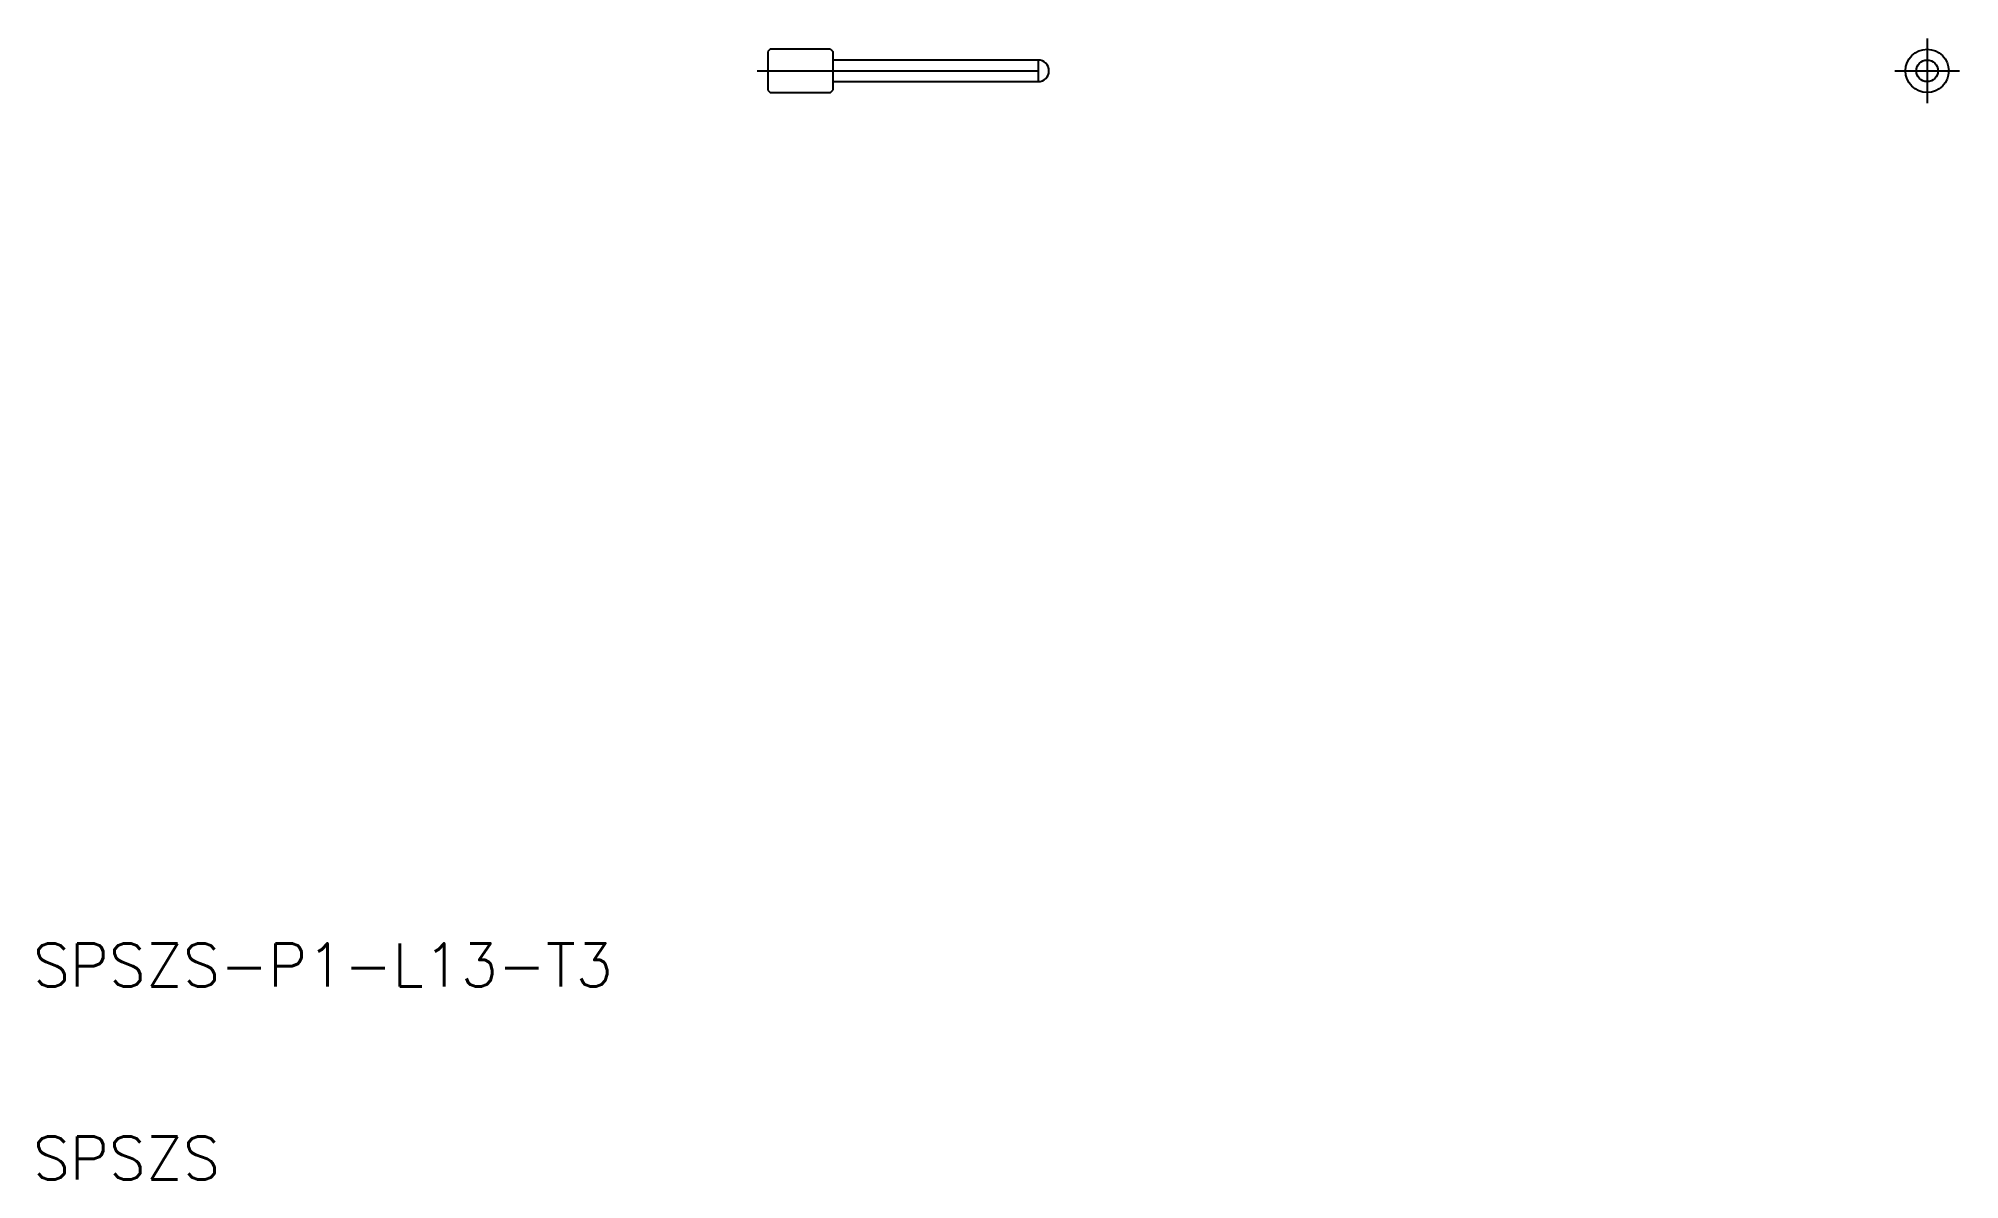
# Model space of a CAD drawing. Extents: x 132.9 to 221.8, y 144 to 196.8.
import ezdxf

# ---------------------------------------------------------------- set-up
doc = ezdxf.new("R2010")
doc.units = 0
doc.linetypes.add('CENTER', pattern=[17.5, 13, -1.5, 1.5, -1.5])
doc.layers.get('0').update_dxf_attribs({"linetype": 'CONTINUOUS'})
doc.layers.add('CENTER', color=1, linetype='CENTER')
doc.styles.get("Standard").update_dxf_attribs({"font": 'txt.shx', "bigfont": '@extfont2.shx'})

msp = doc.modelspace()

# ---------------------------------------------------------------- linework, layer by layer
at = {"color": 7, "linetype": 'CONTINUOUS'}
for p, q in [((166.791, 196.288), (166.691, 196.188)), ((166.691, 196.188), (166.691, 194.388)), ((166.691, 195.788), (166.691, 194.788)), ((169.591, 196.288), (166.791, 196.288)), ((169.591, 196.288), (169.691, 196.188)), ((169.691, 196.288), (169.691, 196.288)), ((169.691, 196.188), (169.691, 194.388)), ((179.191, 195.788), (169.691, 195.788)), ((179.191, 195.788), (179.191, 194.788)), ((169.691, 194.788), (179.191, 194.788)), ((166.691, 194.388), (166.791, 194.288)), ((166.791, 194.288), (169.591, 194.288)), ((169.591, 194.288), (169.691, 194.388))]:
    msp.add_line(p, q, dxfattribs=at)
for radius in [1, 0.5]:
    msp.add_circle((220.323, 195.288), radius, dxfattribs=at)
msp.add_arc((179.191, 195.288), 0.5, 270, 90, dxfattribs=at)
at = {"layer": 'CENTER', "color": 1, "linetype": 'CENTER'}
for p, q in [((220.323, 196.788), (220.323, 193.788)), ((166.191, 195.288), (180.191, 195.288)), ((218.823, 195.288), (221.823, 195.288))]:
    msp.add_line(p, q, dxfattribs=at)

# ---------------------------------------------------------------- texts
at = {"color": 7, "linetype": 'CONTINUOUS'}
for s, p in [('SPSZS-P1-L13-T3', (132.679, 152.923)), ('SPSZS', (132.679, 143.995))]:
    msp.add_text(s, height=2, dxfattribs=at).set_placement(p)

doc.saveas('drawing.dxf')
